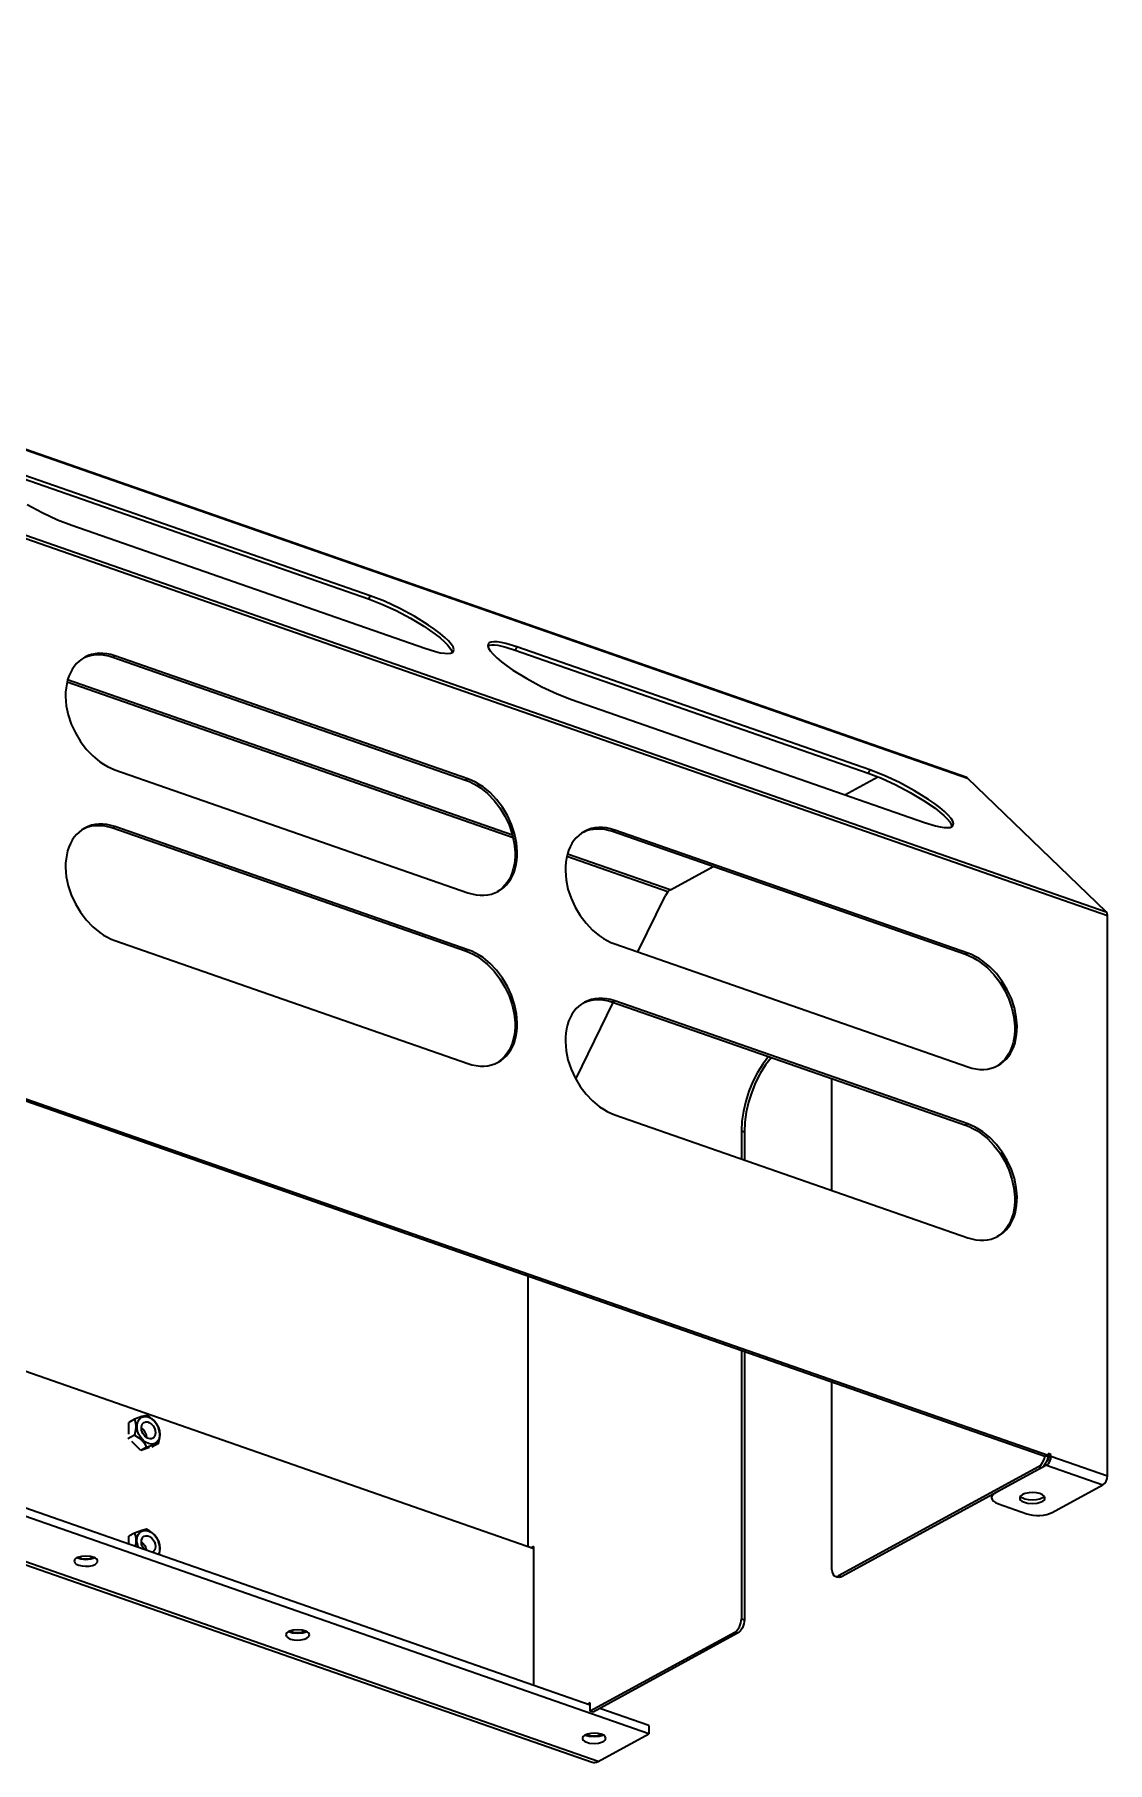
# Model space of a CAD drawing. Header units: millimetres. Extents: x 0 to 594, y 0 to 420.
# Drawn here: x 119.5 to 178.8, y 200.8 to 296.4 of the extents above; entities that cross this region are included whole.
import ezdxf

# ---------------------------------------------------------------- set-up
doc = ezdxf.new("R2010")
doc.units = ezdxf.units.MM

msp = doc.modelspace()

# ---------------------------------------------------------------- linework, layer by layer
at = {"color": 1, "lineweight": 35}
for p, q in [((171.051, 255.29), (53.139, 296.394)), ((53.189, 296.364), (171.1, 255.259)), ((60.854, 288.972), (178.765, 247.868)), ((60.923, 288.762), (178.835, 247.657)), ((118.437, 271.983), (137.959, 265.177)), ((138.049, 265.351), (118.528, 272.156)), ((119.073, 270.401), (119.909, 269.95)), ((119.909, 269.95), (120.755, 269.555)), ((120.755, 269.555), (121.547, 269.244)), ((121.547, 269.244), (141.069, 262.439)), ((138.049, 265.351), (137.959, 265.177)), ((137.959, 265.177), (138.7, 264.889)), ((138.842, 265.04), (138.049, 265.351)), ((138.7, 264.889), (139.491, 264.524)), ((139.687, 264.645), (138.842, 265.04)), ((139.491, 264.524), (140.281, 264.107)), ((140.523, 264.194), (139.687, 264.645)), ((140.281, 264.107), (141.018, 263.665)), ((141.288, 263.721), (140.523, 264.194)), ((141.018, 263.665), (141.654, 263.226)), ((141.626, 263.487), (141.288, 263.721)), ((141.925, 263.261), (141.626, 263.487)), ((141.654, 263.226), (141.921, 263.017)), ((141.921, 263.017), (142.148, 262.82)), ((142.18, 263.046), (141.925, 263.261)), ((142.387, 262.847), (142.18, 263.046)), ((122.265, 261.947), (122.103, 261.846)), ((122.204, 261.912), (122.382, 261.987)), ((122.449, 262.033), (122.265, 261.947)), ((122.382, 261.987), (122.57, 262.044)), ((122.642, 262.098), (122.449, 262.033)), ((122.57, 262.044), (122.765, 262.08)), ((122.845, 262.141), (122.642, 262.098)), ((122.765, 262.08), (122.967, 262.096)), ((123.055, 262.162), (122.845, 262.141)), ((122.967, 262.096), (123.174, 262.091)), ((123.271, 262.161), (123.055, 262.162)), ((123.174, 262.091), (123.386, 262.066)), ((123.491, 262.137), (123.271, 262.161)), ((123.386, 262.066), (123.599, 262.021)), ((123.715, 262.091), (123.491, 262.137)), ((123.599, 262.021), (123.815, 261.955)), ((123.939, 262.023), (123.715, 262.091)), ((123.939, 262.023), (123.815, 261.955)), ((123.815, 261.955), (143.336, 255.15)), ((143.461, 255.218), (123.939, 262.023)), ((141.069, 262.439), (141.675, 262.255)), ((141.675, 262.255), (141.934, 262.197)), ((141.934, 262.197), (142.159, 262.164)), ((142.148, 262.82), (142.33, 262.637)), ((142.159, 262.164), (142.347, 262.155)), ((142.33, 262.637), (142.467, 262.473)), ((142.347, 262.155), (142.495, 262.172)), ((142.541, 262.668), (142.387, 262.847)), ((142.467, 262.473), (142.554, 262.328)), ((142.495, 262.172), (142.601, 262.213)), ((142.639, 262.512), (142.541, 262.668)), ((142.554, 262.328), (142.59, 262.206)), ((142.601, 262.213), (142.664, 262.278)), ((142.68, 262.381), (142.639, 262.512)), ((142.664, 262.278), (142.68, 262.381)), ((144.576, 262.68), (144.559, 262.578)), ((144.559, 262.579), (144.652, 262.613)), ((144.559, 262.578), (144.6, 262.447)), ((144.638, 262.746), (144.576, 262.68)), ((144.6, 262.447), (144.699, 262.291)), ((144.744, 262.787), (144.638, 262.746)), ((144.652, 262.613), (144.776, 262.629)), ((144.699, 262.291), (144.853, 262.111)), ((144.892, 262.803), (144.744, 262.787)), ((144.776, 262.629), (144.93, 262.627)), ((144.853, 262.111), (145.059, 261.913)), ((145.08, 262.795), (144.892, 262.803)), ((144.93, 262.627), (145.113, 262.606)), ((145.305, 262.762), (145.08, 262.795)), ((145.113, 262.606), (145.553, 262.51)), ((145.565, 262.704), (145.305, 262.762)), ((145.553, 262.51), (146.08, 262.346)), ((146.17, 262.52), (145.565, 262.704)), ((146.17, 262.52), (146.08, 262.346)), ((146.08, 262.346), (165.602, 255.541)), ((165.692, 255.714), (146.17, 262.52)), ((121.474, 261.092), (121.39, 260.897)), ((121.573, 261.274), (121.474, 261.092)), ((121.686, 261.441), (121.573, 261.274)), ((121.812, 261.593), (121.686, 261.441)), ((121.952, 261.728), (121.812, 261.593)), ((122.103, 261.846), (121.952, 261.728)), ((145.059, 261.913), (145.315, 261.698)), ((145.315, 261.698), (145.614, 261.472)), ((145.614, 261.472), (145.951, 261.238)), ((145.951, 261.238), (146.716, 260.765)), ((121.232, 260.244), (121.211, 260.008)), ((121.268, 260.471), (121.232, 260.244)), ((121.321, 260.69), (121.268, 260.471)), ((145.962, 251.961), (121.288, 260.562)), ((121.39, 260.897), (121.321, 260.69)), ((145.924, 252.11), (121.321, 260.687)), ((146.716, 260.765), (147.552, 260.314)), ((147.552, 260.314), (148.398, 259.919)), ((121.211, 260.008), (121.207, 259.765)), ((121.207, 259.765), (121.248, 259.265)), ((121.248, 259.265), (121.354, 258.755)), ((148.398, 259.919), (149.19, 259.608)), ((149.19, 259.608), (168.712, 252.803)), ((121.354, 258.755), (121.521, 258.248)), ((121.521, 258.248), (121.747, 257.756)), ((121.747, 257.756), (122.026, 257.291)), ((122.026, 257.291), (122.35, 256.864)), ((64.078, 256.552), (175.43, 217.734)), ((64.203, 256.62), (175.555, 217.802)), ((122.35, 256.864), (122.713, 256.486)), ((122.713, 256.486), (123.105, 256.164)), ((123.105, 256.164), (123.309, 256.028)), ((123.309, 256.028), (123.517, 255.908)), ((123.517, 255.908), (123.728, 255.806)), ((123.728, 255.806), (123.939, 255.723)), ((123.939, 255.723), (143.461, 248.918)), ((164.306, 254.338), (166.139, 255.337)), ((165.692, 255.714), (165.602, 255.541)), ((165.602, 255.541), (166.343, 255.252)), ((166.484, 255.404), (165.692, 255.714)), ((166.343, 255.252), (167.134, 254.887)), ((167.33, 255.008), (166.484, 255.404)), ((171.051, 255.29), (170.993, 255.296)), ((171.1, 255.259), (171.051, 255.29)), ((178.765, 247.868), (171.1, 255.259)), ((143.461, 255.218), (143.336, 255.15)), ((143.336, 255.15), (143.546, 255.068)), ((143.673, 255.135), (143.461, 255.218)), ((143.546, 255.068), (143.754, 254.968)), ((143.884, 255.033), (143.673, 255.135)), ((143.754, 254.968), (143.959, 254.85)), ((144.092, 254.913), (143.884, 255.033)), ((143.959, 254.85), (144.161, 254.715)), ((144.296, 254.777), (144.092, 254.913)), ((144.161, 254.715), (144.55, 254.4)), ((144.688, 254.455), (144.296, 254.777)), ((144.55, 254.4), (144.909, 254.027)), ((145.05, 254.077), (144.688, 254.455)), ((167.134, 254.887), (167.924, 254.47)), ((168.166, 254.557), (167.33, 255.008)), ((167.924, 254.47), (168.661, 254.028)), ((168.931, 254.084), (168.166, 254.557)), ((144.909, 254.027), (145.232, 253.608)), ((145.375, 253.65), (145.05, 254.077)), ((145.232, 253.608), (145.511, 253.15)), ((145.653, 253.185), (145.375, 253.65)), ((168.661, 254.028), (169.297, 253.59)), ((169.268, 253.851), (168.931, 254.084)), ((169.568, 253.624), (169.268, 253.851)), ((169.297, 253.59), (169.564, 253.381)), ((169.564, 253.381), (169.79, 253.184)), ((169.823, 253.41), (169.568, 253.624)), ((170.029, 253.211), (169.823, 253.41)), ((122.103, 252.396), (121.952, 252.277)), ((122.265, 252.496), (122.103, 252.396)), ((122.204, 252.461), (122.382, 252.537)), ((122.449, 252.583), (122.265, 252.496)), ((122.382, 252.537), (122.57, 252.593)), ((122.642, 252.648), (122.449, 252.583)), ((122.57, 252.593), (122.765, 252.629)), ((122.845, 252.691), (122.642, 252.648)), ((122.765, 252.629), (122.967, 252.645)), ((123.055, 252.712), (122.845, 252.691)), ((122.967, 252.645), (123.174, 252.64)), ((123.271, 252.71), (123.055, 252.712)), ((123.174, 252.64), (123.386, 252.615)), ((123.491, 252.686), (123.271, 252.71)), ((123.386, 252.615), (123.599, 252.57)), ((123.715, 252.641), (123.491, 252.686)), ((123.599, 252.57), (123.815, 252.505)), ((123.939, 252.573), (123.715, 252.641)), ((123.939, 252.573), (123.815, 252.505)), ((123.815, 252.505), (143.336, 245.699)), ((143.461, 245.767), (123.939, 252.573)), ((145.511, 253.15), (145.738, 252.666)), ((145.879, 252.693), (145.653, 253.185)), ((145.738, 252.666), (145.909, 252.166)), ((146.047, 252.186), (145.879, 252.693)), ((150.092, 252.397), (149.908, 252.31)), ((150.025, 252.351), (150.213, 252.407)), ((150.285, 252.462), (150.092, 252.397)), ((150.213, 252.407), (150.408, 252.443)), ((150.488, 252.505), (150.285, 252.462)), ((150.408, 252.443), (150.61, 252.459)), ((150.698, 252.526), (150.488, 252.505)), ((150.61, 252.459), (150.817, 252.455)), ((150.913, 252.524), (150.698, 252.526)), ((150.817, 252.455), (151.028, 252.429)), ((151.134, 252.501), (150.913, 252.524)), ((151.028, 252.429), (151.242, 252.384)), ((151.357, 252.455), (151.134, 252.501)), ((151.242, 252.384), (151.457, 252.319)), ((151.582, 252.387), (151.357, 252.455)), ((151.582, 252.387), (151.457, 252.319)), ((171.104, 245.582), (151.582, 252.387)), ((168.712, 252.803), (169.317, 252.618)), ((169.317, 252.618), (169.577, 252.561)), ((169.577, 252.561), (169.802, 252.527)), ((169.79, 253.184), (169.973, 253.001)), ((169.802, 252.527), (169.99, 252.519)), ((169.973, 253.001), (170.109, 252.836)), ((169.99, 252.519), (170.138, 252.535)), ((170.183, 253.032), (170.029, 253.211)), ((170.109, 252.836), (170.196, 252.692)), ((170.138, 252.535), (170.244, 252.577)), ((170.282, 252.875), (170.183, 253.032)), ((170.196, 252.692), (170.233, 252.57)), ((170.244, 252.577), (170.306, 252.642)), ((170.323, 252.745), (170.282, 252.875)), ((170.306, 252.642), (170.323, 252.745)), ((121.39, 251.446), (121.321, 251.239)), ((121.474, 251.641), (121.39, 251.446)), ((121.573, 251.823), (121.474, 251.641)), ((121.686, 251.99), (121.573, 251.823)), ((121.812, 252.142), (121.686, 251.99)), ((121.952, 252.277), (121.812, 252.142)), ((145.909, 252.166), (146.02, 251.662)), ((146.02, 251.662), (146.067, 251.166)), ((146.153, 251.677), (146.047, 252.186)), ((146.194, 251.176), (146.153, 251.677)), ((149.117, 251.455), (149.033, 251.26)), ((149.215, 251.637), (149.117, 251.455)), ((149.328, 251.804), (149.215, 251.637)), ((149.455, 251.956), (149.328, 251.804)), ((149.594, 252.092), (149.455, 251.956)), ((149.746, 252.21), (149.594, 252.092)), ((149.908, 252.31), (149.746, 252.21)), ((149.846, 252.275), (150.025, 252.351)), ((151.457, 252.319), (170.979, 245.514)), ((121.211, 250.557), (121.207, 250.314)), ((121.232, 250.793), (121.211, 250.557)), ((121.268, 251.021), (121.232, 250.793)), ((121.321, 251.239), (121.268, 251.021)), ((146.019, 250.462), (145.971, 250.243)), ((146.051, 250.689), (146.019, 250.462)), ((146.067, 250.924), (146.051, 250.689)), ((146.067, 251.166), (146.067, 250.924)), ((146.079, 250.252), (146.132, 250.47)), ((146.132, 250.47), (146.169, 250.697)), ((146.169, 250.697), (146.19, 250.933)), ((146.19, 250.933), (146.194, 251.176)), ((148.874, 250.607), (148.854, 250.371)), ((148.911, 250.835), (148.874, 250.607)), ((148.964, 251.053), (148.911, 250.835)), ((154.527, 248.975), (148.931, 250.926)), ((154.639, 249.072), (148.963, 251.051)), ((149.033, 251.26), (148.964, 251.053)), ((121.207, 250.314), (121.248, 249.814)), ((121.248, 249.814), (121.354, 249.304)), ((145.588, 249.348), (145.715, 249.5)), ((145.736, 249.655), (145.628, 249.485)), ((145.715, 249.5), (145.828, 249.668)), ((145.829, 249.839), (145.736, 249.655)), ((145.828, 249.668), (145.927, 249.849)), ((145.907, 250.035), (145.829, 249.839)), ((145.971, 250.243), (145.907, 250.035)), ((145.927, 249.849), (146.011, 250.044)), ((146.011, 250.044), (146.079, 250.252)), ((148.854, 250.371), (148.85, 250.128)), ((148.85, 250.128), (148.891, 249.628)), ((148.891, 249.628), (148.996, 249.118)), ((154.663, 249.086), (157.031, 250.376)), ((121.354, 249.304), (121.521, 248.797)), ((121.521, 248.797), (121.747, 248.306)), ((143.461, 248.918), (143.686, 248.85)), ((143.686, 248.85), (143.91, 248.804)), ((143.91, 248.804), (144.13, 248.78)), ((144.13, 248.78), (144.346, 248.779)), ((144.346, 248.779), (144.556, 248.8)), ((144.556, 248.8), (144.758, 248.843)), ((144.758, 248.843), (144.952, 248.908)), ((144.952, 248.908), (145.135, 248.994)), ((145.229, 249.067), (145.072, 248.962)), ((145.135, 248.994), (145.298, 249.095)), ((145.374, 249.19), (145.229, 249.067)), ((145.298, 249.095), (145.449, 249.213)), ((145.508, 249.33), (145.374, 249.19)), ((145.449, 249.213), (145.588, 249.348)), ((145.628, 249.485), (145.508, 249.33)), ((148.996, 249.118), (149.164, 248.612)), ((149.164, 248.612), (149.39, 248.12)), ((152.864, 245.64), (154.392, 248.772)), ((154.516, 248.962), (154.392, 248.772)), ((154.588, 249.034), (154.516, 248.962)), ((154.663, 249.086), (154.588, 249.034)), ((121.747, 248.306), (122.026, 247.841)), ((122.026, 247.841), (122.35, 247.414)), ((149.39, 248.12), (149.669, 247.655)), ((149.669, 247.655), (149.993, 247.228)), ((178.817, 247.781), (178.765, 247.868)), ((178.835, 247.657), (178.817, 247.781)), ((178.835, 216.659), (178.835, 247.657)), ((147.1, 212.626), (47.234, 247.44)), ((122.35, 247.414), (122.713, 247.035)), ((122.713, 247.035), (123.105, 246.714)), ((123.105, 246.714), (123.309, 246.577)), ((149.993, 247.228), (150.356, 246.849)), ((150.356, 246.849), (150.748, 246.528)), ((123.309, 246.577), (123.517, 246.457)), ((123.517, 246.457), (123.728, 246.356)), ((123.728, 246.356), (123.939, 246.272)), ((123.939, 246.272), (143.461, 239.467)), ((143.461, 245.767), (143.336, 245.699)), ((143.336, 245.699), (143.546, 245.617)), ((143.673, 245.684), (143.461, 245.767)), ((143.884, 245.582), (143.673, 245.684)), ((150.748, 246.528), (150.952, 246.391)), ((150.952, 246.391), (151.16, 246.272)), ((151.16, 246.272), (151.37, 246.17)), ((151.37, 246.17), (151.582, 246.087)), ((151.582, 246.087), (171.104, 239.281)), ((143.546, 245.617), (143.754, 245.517)), ((143.754, 245.517), (143.959, 245.399)), ((144.092, 245.463), (143.884, 245.582)), ((143.959, 245.399), (144.161, 245.265)), ((144.296, 245.326), (144.092, 245.463)), ((144.161, 245.265), (144.55, 244.949)), ((144.688, 245.005), (144.296, 245.326)), ((144.55, 244.949), (144.909, 244.577)), ((145.05, 244.626), (144.688, 245.005)), ((171.104, 245.582), (170.979, 245.514)), ((170.979, 245.514), (171.188, 245.431)), ((171.316, 245.498), (171.104, 245.582)), ((171.188, 245.431), (171.396, 245.331)), ((171.526, 245.397), (171.316, 245.498)), ((171.396, 245.331), (171.602, 245.213)), ((171.734, 245.277), (171.526, 245.397)), ((171.602, 245.213), (171.804, 245.079)), ((171.938, 245.14), (171.734, 245.277)), ((171.804, 245.079), (172.192, 244.763)), ((172.331, 244.819), (171.938, 245.14)), ((172.192, 244.763), (172.552, 244.391)), ((172.693, 244.44), (172.331, 244.819)), ((144.909, 244.577), (145.232, 244.157)), ((145.375, 244.199), (145.05, 244.626)), ((145.232, 244.157), (145.511, 243.7)), ((145.653, 243.734), (145.375, 244.199)), ((172.552, 244.391), (172.875, 243.971)), ((173.018, 244.013), (172.693, 244.44)), ((172.875, 243.971), (173.153, 243.514)), ((173.296, 243.548), (173.018, 244.013)), ((153.472, 202.394), (35.561, 243.499)), ((145.511, 243.7), (145.738, 243.215)), ((145.879, 243.242), (145.653, 243.734)), ((145.738, 243.215), (145.909, 242.715)), ((146.047, 242.736), (145.879, 243.242)), ((149.428, 238.598), (151.504, 242.852)), ((149.908, 242.86), (149.746, 242.759)), ((149.846, 242.824), (150.025, 242.9)), ((150.092, 242.946), (149.908, 242.86)), ((150.025, 242.9), (150.213, 242.957)), ((150.285, 243.011), (150.092, 242.946)), ((150.213, 242.957), (150.408, 242.993)), ((150.488, 243.054), (150.285, 243.011)), ((150.408, 242.993), (150.61, 243.008)), ((150.698, 243.075), (150.488, 243.054)), ((150.61, 243.008), (150.817, 243.004)), ((150.913, 243.074), (150.698, 243.075)), ((150.817, 243.004), (151.028, 242.979)), ((151.134, 243.05), (150.913, 243.074)), ((151.028, 242.979), (151.242, 242.934)), ((151.357, 243.004), (151.134, 243.05)), ((151.242, 242.934), (151.457, 242.868)), ((151.582, 242.936), (151.357, 243.004)), ((151.582, 242.936), (151.457, 242.868)), ((151.457, 242.868), (170.979, 236.063)), ((171.104, 236.131), (151.582, 242.936)), ((173.153, 243.514), (173.381, 243.029)), ((173.522, 243.057), (173.296, 243.548)), ((173.381, 243.029), (173.552, 242.529)), ((173.69, 242.55), (173.522, 243.057)), ((32.42, 241.923), (150.332, 200.819)), ((150.661, 200.863), (32.75, 241.967)), ((150.224, 203.977), (39.243, 242.665)), ((145.909, 242.715), (146.02, 242.211)), ((146.02, 242.211), (146.067, 241.715)), ((146.153, 242.226), (146.047, 242.736)), ((146.194, 241.726), (146.153, 242.226)), ((149.117, 242.005), (149.033, 241.81)), ((149.215, 242.186), (149.117, 242.005)), ((149.328, 242.354), (149.215, 242.186)), ((149.455, 242.506), (149.328, 242.354)), ((149.594, 242.641), (149.455, 242.506)), ((149.746, 242.759), (149.594, 242.641)), ((173.552, 242.529), (173.662, 242.025)), ((173.662, 242.025), (173.71, 241.529)), ((173.795, 242.04), (173.69, 242.55)), ((173.836, 241.54), (173.795, 242.04)), ((146.019, 241.011), (145.971, 240.793)), ((146.051, 241.239), (146.019, 241.011)), ((146.067, 241.474), (146.051, 241.239)), ((146.067, 241.715), (146.067, 241.474)), ((146.079, 240.801), (146.132, 241.019)), ((146.132, 241.019), (146.169, 241.247)), ((146.169, 241.247), (146.19, 241.483)), ((146.19, 241.483), (146.194, 241.726)), ((148.854, 240.921), (148.85, 240.678)), ((148.874, 241.157), (148.854, 240.921)), ((148.911, 241.384), (148.874, 241.157)), ((148.964, 241.602), (148.911, 241.384)), ((149.033, 241.81), (148.964, 241.602)), ((173.694, 241.053), (173.662, 240.825)), ((173.71, 241.288), (173.694, 241.053)), ((173.71, 241.529), (173.71, 241.288)), ((173.775, 240.833), (173.812, 241.061)), ((173.812, 241.061), (173.832, 241.297)), ((173.832, 241.297), (173.836, 241.54)), ((145.628, 240.034), (145.508, 239.879)), ((145.588, 239.898), (145.715, 240.05)), ((145.736, 240.204), (145.628, 240.034)), ((145.715, 240.05), (145.828, 240.217)), ((145.829, 240.388), (145.736, 240.204)), ((145.828, 240.217), (145.927, 240.399)), ((145.907, 240.585), (145.829, 240.388)), ((145.971, 240.793), (145.907, 240.585)), ((145.927, 240.399), (146.011, 240.594)), ((146.011, 240.594), (146.079, 240.801)), ((148.85, 240.678), (148.891, 240.177)), ((148.891, 240.177), (148.996, 239.668)), ((173.379, 240.019), (173.271, 239.849)), ((173.358, 239.864), (173.471, 240.031)), ((173.472, 240.203), (173.379, 240.019)), ((173.471, 240.031), (173.57, 240.213)), ((173.55, 240.399), (173.472, 240.203)), ((173.614, 240.607), (173.55, 240.399)), ((173.57, 240.213), (173.654, 240.408)), ((173.662, 240.825), (173.614, 240.607)), ((173.654, 240.408), (173.722, 240.615)), ((173.722, 240.615), (173.775, 240.833)), ((143.461, 239.467), (143.686, 239.399)), ((143.686, 239.399), (143.91, 239.353)), ((143.91, 239.353), (144.13, 239.33)), ((144.13, 239.33), (144.346, 239.328)), ((144.346, 239.328), (144.556, 239.349)), ((144.556, 239.349), (144.758, 239.392)), ((144.758, 239.392), (144.952, 239.457)), ((144.952, 239.457), (145.135, 239.544)), ((145.229, 239.617), (145.072, 239.511)), ((145.135, 239.544), (145.298, 239.644)), ((145.374, 239.74), (145.229, 239.617)), ((145.298, 239.644), (145.449, 239.762)), ((145.508, 239.879), (145.374, 239.74)), ((145.449, 239.762), (145.588, 239.898)), ((148.996, 239.668), (149.164, 239.161)), ((149.164, 239.161), (149.39, 238.669)), ((159.771, 239.442), (159.479, 238.976)), ((159.927, 239.387), (159.635, 238.922)), ((160.091, 239.859), (159.771, 239.442)), ((160.247, 239.804), (159.927, 239.387)), ((171.104, 239.281), (171.329, 239.213)), ((171.329, 239.213), (171.552, 239.168)), ((171.552, 239.168), (171.773, 239.144)), ((171.773, 239.144), (171.989, 239.142)), ((171.989, 239.142), (172.199, 239.163)), ((172.199, 239.163), (172.401, 239.206)), ((172.401, 239.206), (172.595, 239.271)), ((172.595, 239.271), (172.778, 239.358)), ((172.872, 239.431), (172.715, 239.325)), ((172.778, 239.358), (172.941, 239.458)), ((173.017, 239.554), (172.872, 239.431)), ((172.941, 239.458), (173.092, 239.577)), ((173.151, 239.694), (173.017, 239.554)), ((173.092, 239.577), (173.231, 239.712)), ((173.271, 239.849), (173.151, 239.694)), ((173.231, 239.712), (173.358, 239.864)), ((149.39, 238.669), (149.669, 238.204)), ((149.669, 238.204), (149.993, 237.777)), ((159.221, 238.471), (159.002, 237.938)), ((159.377, 238.417), (159.158, 237.883)), ((159.479, 238.976), (159.221, 238.471)), ((159.635, 238.922), (159.377, 238.417)), ((163.592, 238.468), (163.589, 238.639)), ((163.592, 232.449), (163.592, 238.468)), ((149.993, 237.777), (150.356, 237.399)), ((150.356, 237.399), (150.748, 237.077)), ((150.748, 237.077), (150.952, 236.941)), ((158.826, 237.387), (158.698, 236.83)), ((159.002, 237.938), (158.826, 237.387)), ((158.983, 237.333), (158.855, 236.776)), ((159.158, 237.883), (158.983, 237.333)), ((150.952, 236.941), (151.16, 236.821)), ((151.16, 236.821), (151.37, 236.719)), ((151.37, 236.719), (151.582, 236.636)), ((151.582, 236.636), (171.104, 229.831)), ((158.621, 236.28), (158.594, 235.746)), ((158.698, 236.83), (158.621, 236.28)), ((158.777, 236.225), (158.751, 235.692)), ((158.855, 236.776), (158.777, 236.225)), ((171.104, 236.131), (170.979, 236.063)), ((171.316, 236.048), (171.104, 236.131)), ((158.594, 235.746), (158.594, 234.191)), ((158.594, 235.746), (158.751, 235.692)), ((158.751, 235.692), (158.751, 234.137)), ((170.979, 236.063), (171.188, 235.981)), ((171.188, 235.981), (171.396, 235.88)), ((171.526, 235.946), (171.316, 236.048)), ((171.396, 235.88), (171.602, 235.763)), ((171.734, 235.826), (171.526, 235.946)), ((171.602, 235.763), (171.804, 235.628)), ((171.938, 235.69), (171.734, 235.826)), ((171.804, 235.628), (172.192, 235.313)), ((172.331, 235.368), (171.938, 235.69)), ((172.192, 235.313), (172.552, 234.94)), ((172.693, 234.99), (172.331, 235.368)), ((172.552, 234.94), (172.875, 234.521)), ((173.018, 234.563), (172.693, 234.99)), ((172.875, 234.521), (173.153, 234.063)), ((173.296, 234.098), (173.018, 234.563)), ((173.153, 234.063), (173.381, 233.579)), ((173.522, 233.606), (173.296, 234.098)), ((173.381, 233.579), (173.552, 233.079)), ((173.69, 233.099), (173.522, 233.606)), ((173.552, 233.079), (173.662, 232.575)), ((173.662, 232.575), (173.71, 232.079)), ((173.795, 232.589), (173.69, 233.099)), ((173.836, 232.089), (173.795, 232.589)), ((173.662, 231.375), (173.614, 231.156)), ((173.694, 231.602), (173.662, 231.375)), ((173.71, 231.837), (173.694, 231.602)), ((173.71, 232.079), (173.71, 231.837)), ((173.722, 231.164), (173.775, 231.383)), ((173.775, 231.383), (173.812, 231.61)), ((173.812, 231.61), (173.832, 231.846)), ((173.832, 231.846), (173.836, 232.089)), ((173.271, 230.398), (173.151, 230.243)), ((173.231, 230.261), (173.358, 230.413)), ((173.379, 230.568), (173.271, 230.398)), ((173.358, 230.413), (173.471, 230.58)), ((173.472, 230.752), (173.379, 230.568)), ((173.471, 230.58), (173.57, 230.762)), ((173.55, 230.948), (173.472, 230.752)), ((173.614, 231.156), (173.55, 230.948)), ((173.57, 230.762), (173.654, 230.957)), ((173.654, 230.957), (173.722, 231.164)), ((171.104, 229.831), (171.329, 229.763)), ((171.329, 229.763), (171.552, 229.717)), ((171.552, 229.717), (171.773, 229.693)), ((171.773, 229.693), (171.989, 229.692)), ((171.989, 229.692), (172.199, 229.713)), ((172.199, 229.713), (172.401, 229.756)), ((172.401, 229.756), (172.595, 229.821)), ((172.595, 229.821), (172.778, 229.907)), ((172.872, 229.98), (172.715, 229.874)), ((172.778, 229.907), (172.941, 230.008)), ((173.017, 230.103), (172.872, 229.98)), ((172.941, 230.008), (173.092, 230.126)), ((173.151, 230.243), (173.017, 230.103)), ((173.092, 230.126), (173.231, 230.261)), ((146.788, 212.735), (146.788, 227.719)), ((158.594, 223.603), (158.594, 208.744)), ((158.751, 223.549), (158.751, 208.69)), ((163.592, 211.466), (163.592, 221.861)), ((125.433, 219.943), (125.019, 219.793)), ((125.274, 219.783), (125.378, 219.877)), ((125.378, 219.877), (125.506, 219.93)), ((125.682, 220.003), (125.433, 219.943)), ((125.506, 219.93), (125.652, 219.938)), ((125.652, 219.938), (125.805, 219.902)), ((125.861, 219.9), (125.682, 220.003)), ((125.805, 219.902), (125.957, 219.823)), ((126.003, 219.796), (125.861, 219.9)), ((125.019, 218.909), (124.656, 218.712)), ((125.019, 219.793), (124.697, 219.618)), ((124.697, 218.959), (124.697, 219.618)), ((125.019, 219.793), (125.081, 219.594)), ((125.081, 219.176), (125.019, 218.909)), ((125.019, 218.909), (125.256, 218.766)), ((125.081, 219.594), (125.101, 219.396)), ((125.101, 219.396), (125.081, 219.176)), ((125.159, 219.318), (125.161, 219.494)), ((125.194, 219.133), (125.159, 219.318)), ((125.161, 219.494), (125.2, 219.653)), ((125.264, 218.95), (125.194, 219.133)), ((125.2, 219.653), (125.274, 219.783)), ((125.366, 218.781), (125.264, 218.95)), ((125.398, 219.299), (125.509, 219.201)), ((125.401, 219.369), (125.418, 219.449)), ((125.412, 219.19), (125.401, 219.369)), ((125.48, 219.009), (125.412, 219.19)), ((125.418, 219.449), (125.45, 219.519)), ((125.45, 219.519), (125.494, 219.575)), ((125.595, 218.854), (125.48, 219.009)), ((125.494, 219.575), (125.549, 219.617)), ((125.509, 219.201), (125.597, 219.073)), ((125.549, 219.617), (125.644, 219.646)), ((125.597, 219.073), (125.656, 218.93)), ((125.644, 219.646), (125.749, 219.639)), ((125.656, 218.93), (125.679, 218.784)), ((125.749, 219.639), (125.857, 219.597)), ((125.857, 219.597), (125.96, 219.522)), ((125.957, 219.823), (126.1, 219.706)), ((125.96, 219.522), (126.05, 219.42)), ((126.12, 219.687), (126.003, 219.796)), ((126.05, 219.42), (126.12, 219.3)), ((126.1, 219.706), (126.224, 219.557)), ((126.218, 219.565), (126.12, 219.687)), ((126.12, 219.3), (126.164, 219.17)), ((126.169, 218.943), (126.139, 218.857)), ((126.164, 219.17), (126.179, 219.041)), ((126.179, 219.041), (126.169, 218.943)), ((126.221, 219.561), (126.218, 219.565)), ((126.224, 219.557), (126.218, 219.565)), ((126.224, 219.557), (126.343, 219.337)), ((126.343, 219.337), (126.403, 219.14)), ((126.343, 219.337), (126.353, 219.314)), ((126.353, 219.314), (126.348, 219.326)), ((126.411, 219.12), (126.353, 219.314)), ((126.422, 218.946), (126.399, 218.767)), ((126.403, 219.14), (126.422, 218.946)), ((126.408, 218.709), (126.428, 218.925)), ((126.428, 218.925), (126.411, 219.12)), ((125.361, 218.061), (124.866, 218.563)), ((125.256, 218.766), (125.433, 218.618)), ((125.682, 218.236), (125.361, 218.061)), ((125.855, 218.218), (125.361, 218.061)), ((125.492, 218.636), (125.366, 218.781)), ((125.433, 218.618), (125.57, 218.448)), ((125.636, 218.522), (125.492, 218.636)), ((125.57, 218.448), (125.682, 218.236)), ((125.739, 218.748), (125.595, 218.854)), ((125.789, 218.447), (125.636, 218.522)), ((125.682, 218.236), (126.096, 218.386)), ((125.816, 218.719), (125.739, 218.748)), ((125.951, 218.415), (125.789, 218.447)), ((125.891, 218.708), (125.816, 218.719)), ((125.963, 218.714), (125.891, 218.708)), ((126.103, 218.434), (125.951, 218.415)), ((126.028, 218.738), (125.963, 218.714)), ((126.346, 218.447), (125.984, 218.249)), ((126.091, 218.788), (126.028, 218.738)), ((126.139, 218.857), (126.091, 218.788)), ((126.096, 218.386), (126.346, 218.447)), ((126.233, 218.502), (126.103, 218.434)), ((126.334, 218.616), (126.233, 218.502)), ((126.399, 218.767), (126.334, 218.616)), ((126.346, 218.447), (126.408, 218.709)), ((175.024, 217.153), (163.967, 211.13)), ((175.18, 217.099), (164.123, 211.076)), ((175.461, 217.252), (172.65, 215.721)), ((175.024, 217.153), (175.144, 217.247)), ((175.18, 217.099), (175.024, 217.153)), ((175.144, 217.247), (175.252, 217.389)), ((175.314, 217.207), (175.18, 217.099)), ((175.252, 217.389), (175.335, 217.562)), ((175.43, 217.372), (175.314, 217.207)), ((175.335, 217.562), (175.386, 217.75)), ((175.555, 217.802), (175.43, 217.734)), ((175.513, 217.573), (175.43, 217.372)), ((175.459, 217.431), (175.461, 217.432)), ((175.461, 217.432), (175.509, 217.472)), ((175.557, 217.331), (175.461, 217.252)), ((175.461, 217.252), (178.585, 216.163)), ((175.509, 217.472), (175.55, 217.533)), ((175.553, 217.782), (175.513, 217.573)), ((175.531, 217.789), (175.586, 217.77)), ((175.55, 217.533), (175.577, 217.606)), ((175.555, 217.892), (175.555, 217.802)), ((175.711, 217.838), (175.555, 217.892)), ((175.638, 217.454), (175.557, 217.331)), ((175.577, 217.606), (175.586, 217.68)), ((175.586, 217.77), (175.711, 217.838)), ((175.586, 217.77), (175.586, 217.68)), ((175.692, 217.6), (175.638, 217.454)), ((175.711, 217.748), (175.692, 217.6)), ((175.711, 217.748), (175.711, 217.838)), ((175.711, 217.748), (178.835, 216.659)), ((175.774, 214.632), (178.585, 216.163)), ((178.585, 216.163), (178.68, 216.243)), ((178.68, 216.243), (178.761, 216.365)), ((178.761, 216.365), (178.816, 216.511)), ((178.816, 216.511), (178.835, 216.659)), ((172.431, 215.601), (172.431, 215.448)), ((172.445, 215.522), (172.431, 215.448)), ((172.431, 215.448), (172.456, 215.352)), ((172.487, 215.593), (172.445, 215.522)), ((172.456, 215.352), (172.53, 215.26)), ((172.556, 215.66), (172.487, 215.593)), ((172.53, 215.26), (172.648, 215.177)), ((172.65, 215.721), (172.556, 215.66)), ((172.648, 215.177), (172.806, 215.108)), ((172.806, 215.108), (174.368, 214.564)), ((173.99, 215.483), (173.98, 215.431)), ((173.98, 215.431), (173.994, 215.372)), ((174.02, 215.532), (173.99, 215.483)), ((173.994, 215.372), (174.034, 215.315)), ((174.11, 215.435), (174.012, 215.521)), ((174.134, 215.622), (174.02, 215.532)), ((174.034, 215.315), (174.098, 215.262)), ((174.098, 215.262), (174.185, 215.216)), ((174.265, 215.366), (174.11, 215.435)), ((174.292, 215.685), (174.134, 215.622)), ((174.185, 215.216), (174.412, 215.15)), ((174.462, 215.322), (174.265, 215.366)), ((174.487, 215.725), (174.292, 215.685)), ((174.412, 215.15), (174.68, 215.126)), ((174.68, 215.306), (174.462, 215.322)), ((174.701, 215.736), (174.487, 215.725)), ((174.899, 215.322), (174.68, 215.306)), ((174.68, 215.126), (174.948, 215.15)), ((174.912, 215.719), (174.701, 215.736)), ((175.096, 215.366), (174.899, 215.322)), ((175.102, 215.675), (174.912, 215.719)), ((174.948, 215.15), (175.175, 215.216)), ((175.251, 215.435), (175.096, 215.366)), ((175.251, 215.608), (175.102, 215.675)), ((175.175, 215.216), (175.262, 215.262)), ((175.347, 215.524), (175.251, 215.608)), ((175.349, 215.521), (175.251, 215.435)), ((175.262, 215.262), (175.327, 215.315)), ((175.327, 215.315), (175.367, 215.372)), ((175.38, 215.431), (175.347, 215.524)), ((175.367, 215.372), (175.38, 215.431)), ((174.368, 214.564), (174.532, 214.517)), ((174.532, 214.517), (174.714, 214.485)), ((174.714, 214.485), (174.907, 214.47)), ((174.907, 214.47), (175.103, 214.471)), ((175.103, 214.471), (175.295, 214.489)), ((175.295, 214.489), (175.475, 214.522)), ((175.475, 214.522), (175.637, 214.571)), ((175.637, 214.571), (175.774, 214.632)), ((125.019, 213.492), (124.697, 213.317)), ((124.697, 212.875), (124.697, 213.317)), ((125.433, 213.642), (125.019, 213.492)), ((125.019, 213.492), (125.076, 213.318)), ((125.076, 213.318), (125.1, 213.146)), ((125.155, 213.09), (125.164, 213.217)), ((125.164, 213.217), (125.193, 213.334)), ((125.193, 213.334), (125.241, 213.436)), ((125.241, 213.436), (125.307, 213.52)), ((125.307, 213.52), (125.389, 213.583)), ((125.389, 213.583), (125.483, 213.624)), ((125.405, 213.095), (125.434, 213.188)), ((125.682, 213.703), (125.433, 213.642)), ((125.434, 213.188), (125.483, 213.263)), ((125.483, 213.624), (125.588, 213.64)), ((125.483, 213.263), (125.549, 213.316)), ((125.549, 213.316), (125.644, 213.345)), ((125.588, 213.64), (125.698, 213.631)), ((125.644, 213.345), (125.749, 213.339)), ((125.861, 213.6), (125.682, 213.703)), ((125.698, 213.631), (125.812, 213.599)), ((125.749, 213.339), (125.857, 213.296)), ((125.812, 213.599), (125.925, 213.543)), ((125.857, 213.296), (125.96, 213.221)), ((126.003, 213.496), (125.861, 213.6)), ((125.925, 213.543), (126.033, 213.465)), ((125.96, 213.221), (126.05, 213.12)), ((126.12, 213.386), (126.003, 213.496)), ((126.033, 213.465), (126.134, 213.369)), ((126.218, 213.265), (126.12, 213.386)), ((126.134, 213.369), (126.224, 213.257)), ((126.221, 213.261), (126.218, 213.265)), ((126.224, 213.257), (126.218, 213.265)), ((126.224, 213.257), (126.343, 213.037)), ((122.331, 212.222), (122.082, 212.2)), ((122.58, 212.2), (122.331, 212.222)), ((125.093, 212.962), (125.056, 212.75)), ((125.1, 213.146), (125.093, 212.962)), ((125.166, 212.955), (125.155, 213.09)), ((125.198, 212.818), (125.166, 212.955)), ((125.249, 212.683), (125.198, 212.818)), ((125.398, 212.999), (125.5, 212.91)), ((125.399, 212.99), (125.405, 213.095)), ((125.415, 212.878), (125.399, 212.99)), ((125.452, 212.766), (125.415, 212.878)), ((125.509, 212.66), (125.452, 212.766)), ((125.5, 212.91), (125.584, 212.797)), ((125.583, 212.567), (125.509, 212.66)), ((125.584, 212.797), (125.644, 212.668)), ((125.644, 212.668), (125.675, 212.534)), ((126.028, 212.438), (125.995, 212.423)), ((126.091, 212.487), (126.028, 212.438)), ((126.05, 213.12), (126.12, 213)), ((126.139, 212.557), (126.091, 212.487)), ((126.12, 213), (126.164, 212.87)), ((126.169, 212.643), (126.139, 212.557)), ((126.164, 212.87), (126.179, 212.741)), ((126.179, 212.741), (126.169, 212.643)), ((126.396, 212.458), (126.329, 212.307)), ((126.343, 213.037), (126.404, 212.837)), ((126.343, 213.037), (126.353, 213.014)), ((126.353, 213.014), (126.348, 213.025)), ((126.406, 212.844), (126.353, 213.014)), ((126.383, 212.287), (126.42, 212.495)), ((126.422, 212.639), (126.396, 212.458)), ((126.404, 212.837), (126.422, 212.639)), ((126.427, 212.675), (126.406, 212.844)), ((126.42, 212.495), (126.427, 212.675)), ((147.1, 212.744), (146.968, 212.672)), ((147.1, 205.066), (147.1, 212.744)), ((121.693, 211.994), (121.681, 211.939)), ((121.681, 211.939), (121.712, 211.853)), ((121.73, 212.047), (121.693, 211.994)), ((121.712, 211.853), (121.801, 211.775)), ((121.79, 212.096), (121.73, 212.047)), ((121.871, 212.139), (121.79, 212.096)), ((121.801, 211.775), (121.94, 211.713)), ((121.932, 212.076), (121.833, 212.121)), ((122.082, 212.2), (121.871, 212.139)), ((121.923, 212.159), (122.095, 212.093)), ((122.053, 212.041), (121.932, 212.076)), ((121.94, 211.713), (122.116, 211.671)), ((122.331, 212.013), (122.053, 212.041)), ((122.095, 212.093), (122.316, 212.067)), ((122.116, 211.671), (122.312, 211.656)), ((122.312, 211.656), (122.51, 211.666)), ((122.316, 212.067), (122.541, 212.088)), ((122.609, 212.041), (122.331, 212.013)), ((122.51, 211.666), (122.691, 211.703)), ((122.541, 212.088), (122.721, 212.149)), ((122.791, 212.139), (122.58, 212.2)), ((122.73, 212.076), (122.609, 212.041)), ((122.691, 211.703), (122.838, 211.762)), ((122.721, 212.149), (122.739, 212.159)), ((122.829, 212.121), (122.73, 212.076)), ((122.871, 212.096), (122.791, 212.139)), ((122.838, 211.762), (122.944, 211.845)), ((122.931, 212.047), (122.871, 212.096)), ((122.968, 211.994), (122.931, 212.047)), ((122.944, 211.845), (122.972, 211.891)), ((122.981, 211.939), (122.968, 211.994)), ((122.972, 211.891), (122.981, 211.939)), ((163.592, 211.466), (163.604, 211.337)), ((163.604, 211.337), (163.639, 211.229)), ((163.639, 211.229), (163.696, 211.15)), ((163.696, 211.15), (163.769, 211.104)), ((163.769, 211.104), (163.864, 211.095)), ((163.769, 211.104), (163.925, 211.049)), ((163.864, 211.095), (163.967, 211.13)), ((164.02, 211.041), (163.925, 211.049)), ((163.967, 211.13), (164.123, 211.076)), ((164.123, 211.076), (164.02, 211.041)), ((158.485, 208.303), (158.566, 208.522)), ((158.566, 208.522), (158.594, 208.744)), ((158.594, 208.744), (158.751, 208.69)), ((158.722, 208.468), (158.641, 208.248)), ((158.751, 208.69), (158.722, 208.468)), ((133.406, 207.911), (133.394, 207.856)), ((133.394, 207.856), (133.425, 207.77)), ((133.443, 207.964), (133.406, 207.911)), ((133.425, 207.77), (133.514, 207.692)), ((133.503, 208.013), (133.443, 207.964)), ((133.584, 208.056), (133.503, 208.013)), ((133.514, 207.692), (133.653, 207.629)), ((133.645, 207.992), (133.546, 208.038)), ((133.795, 208.117), (133.584, 208.056)), ((133.636, 208.076), (133.808, 208.01)), ((133.766, 207.958), (133.645, 207.992)), ((133.653, 207.629), (133.829, 207.588)), ((134.044, 207.93), (133.766, 207.958)), ((134.044, 208.139), (133.795, 208.117)), ((133.808, 208.01), (134.029, 207.984)), ((133.829, 207.588), (134.025, 207.572)), ((134.025, 207.572), (134.223, 207.583)), ((134.029, 207.984), (134.254, 208.004)), ((134.293, 208.117), (134.044, 208.139)), ((134.322, 207.958), (134.044, 207.93)), ((134.223, 207.583), (134.404, 207.62)), ((134.254, 208.004), (134.434, 208.066)), ((134.504, 208.056), (134.293, 208.117)), ((134.443, 207.992), (134.322, 207.958)), ((134.404, 207.62), (134.552, 207.679)), ((134.434, 208.066), (134.452, 208.076)), ((134.542, 208.038), (134.443, 207.992)), ((134.584, 208.013), (134.504, 208.056)), ((134.552, 207.679), (134.657, 207.762)), ((134.644, 207.964), (134.584, 208.013)), ((134.681, 207.911), (134.644, 207.964)), ((134.657, 207.762), (134.685, 207.808)), ((134.694, 207.856), (134.681, 207.911)), ((134.685, 207.808), (134.694, 207.856)), ((158.22, 208), (150.224, 203.645)), ((158.376, 207.946), (150.38, 203.59)), ((158.22, 208), (158.293, 208.05)), ((158.376, 207.946), (158.22, 208)), ((158.293, 208.05), (158.363, 208.119)), ((158.363, 208.119), (158.485, 208.303)), ((158.449, 207.996), (158.376, 207.946)), ((158.519, 208.065), (158.449, 207.996)), ((158.641, 208.248), (158.519, 208.065)), ((150.224, 204.095), (150.092, 204.023)), ((150.224, 203.645), (150.224, 204.095)), ((150.38, 203.59), (150.224, 203.645)), ((153.472, 202.844), (150.752, 203.793)), ((153.472, 202.844), (153.472, 202.394)), ((149.801, 202.187), (149.792, 202.139)), ((149.792, 202.139), (149.805, 202.084)), ((149.829, 202.233), (149.801, 202.187)), ((149.805, 202.084), (149.842, 202.031)), ((149.935, 202.316), (149.829, 202.233)), ((149.842, 202.031), (149.902, 201.982)), ((149.902, 201.982), (149.983, 201.939)), ((150.082, 202.375), (149.935, 202.316)), ((150.044, 202.276), (149.944, 202.321)), ((149.983, 201.939), (150.193, 201.877)), ((150.034, 202.36), (150.206, 202.293)), ((150.164, 202.242), (150.044, 202.276)), ((150.263, 202.411), (150.082, 202.375)), ((150.442, 202.213), (150.164, 202.242)), ((150.193, 201.877), (150.442, 201.856)), ((150.206, 202.293), (150.428, 202.268)), ((150.461, 202.422), (150.263, 202.411)), ((150.428, 202.268), (150.652, 202.288)), ((150.72, 202.242), (150.442, 202.213)), ((150.442, 201.856), (150.691, 201.877)), ((150.657, 202.406), (150.461, 202.422)), ((150.652, 202.288), (150.833, 202.349)), ((150.833, 202.365), (150.657, 202.406)), ((150.661, 200.863), (153.472, 202.394)), ((150.691, 201.877), (150.902, 201.939)), ((150.841, 202.276), (150.72, 202.242)), ((150.972, 202.303), (150.833, 202.365)), ((150.833, 202.349), (150.85, 202.36)), ((150.94, 202.321), (150.841, 202.276)), ((150.902, 201.939), (150.983, 201.982)), ((151.062, 202.225), (150.972, 202.303)), ((150.983, 201.982), (151.043, 202.031)), ((151.043, 202.031), (151.08, 202.084)), ((151.092, 202.139), (151.062, 202.225)), ((151.08, 202.084), (151.092, 202.139)), ((150.332, 200.819), (150.408, 200.802)), ((150.408, 200.802), (150.49, 200.804)), ((150.49, 200.804), (150.574, 200.825)), ((150.574, 200.825), (150.661, 200.863))]:
    msp.add_line(p, q, dxfattribs=at)

doc.saveas('drawing.dxf')
